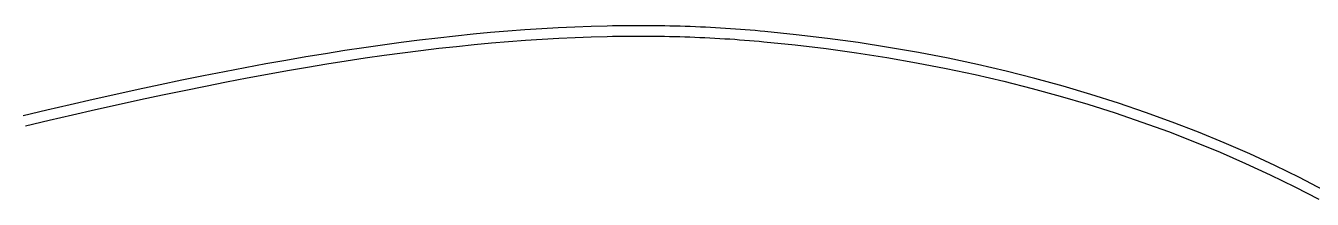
# Model space of a CAD drawing. Header units: metres. Extents: x 0 to 745, y 0 to 539.
# Drawn here: x 345 to 444.8, y 525.9 to 539.4 of the extents above; entities that cross this region are included whole.
import ezdxf

# ---------------------------------------------------------------- set-up
doc = ezdxf.new("R2010")
doc.units = ezdxf.units.M

msp = doc.modelspace()

# ---------------------------------------------------------------- linework, layer by layer
at = {"layer": '2', "color": 7}
for p, q in [((388.857038, 539.312328), (387.594519, 539.266125)), ((390.106248, 539.345312), (388.857038, 539.312328)), ((390.519783, 539.353381), (390.106248, 539.345312)), ((390.931916, 539.359993), (390.519783, 539.353381)), ((391.342666, 539.365151), (390.931916, 539.359993)), ((391.752051, 539.368855), (391.342666, 539.365151)), ((392.16009, 539.371109), (391.752051, 539.368855)), ((392.566802, 539.371914), (392.16009, 539.371109)), ((392.972205, 539.371271), (392.566802, 539.371914)), ((393.376318, 539.369183), (392.972205, 539.371271)), ((393.77916, 539.365651), (393.376318, 539.369183)), ((394.180749, 539.360678), (393.77916, 539.365651)), ((394.581104, 539.354265), (394.180749, 539.360678)), ((394.980244, 539.346415), (394.581104, 539.354265)), ((395.378187, 539.337128), (394.980244, 539.346415)), ((395.774952, 539.326407), (395.378187, 539.337128)), ((396.170558, 539.314255), (395.774952, 539.326407)), ((396.565023, 539.300671), (396.170558, 539.314255)), ((396.958366, 539.28566), (396.565023, 539.300671)), ((376.954261, 538.41356), (375.549084, 538.245745)), ((378.341552, 538.567629), (376.954261, 538.41356)), ((379.711466, 538.70801), (378.341552, 538.567629)), ((381.064512, 538.834762), (379.711466, 538.70801)), ((382.401198, 538.947942), (381.064512, 538.834762)), ((383.722033, 539.04761), (382.401198, 538.947942)), ((385.027526, 539.133824), (383.722033, 539.04761)), ((383.775761, 538.249204), (385.073903, 538.334964)), ((386.318185, 539.206643), (385.027526, 539.133824)), ((385.073903, 538.334964), (386.357068, 538.407393)), ((387.594519, 539.266125), (386.318185, 539.206643)), ((386.357068, 538.407393), (387.625767, 538.466553)), ((387.625767, 538.466553), (388.880511, 538.512507)), ((388.880511, 538.512507), (390.121808, 538.545318)), ((390.121848, 538.545312), (390.532711, 538.55334)), ((390.532711, 538.55334), (390.942148, 538.559918)), ((390.942148, 538.559918), (391.350179, 538.565048)), ((391.350179, 538.565048), (391.756823, 538.568734)), ((391.756823, 538.568734), (392.162099, 538.570976)), ((392.162099, 538.570976), (392.566027, 538.571776)), ((392.566027, 538.571776), (392.968627, 538.571138)), ((392.968627, 538.571138), (393.369917, 538.569063)), ((393.369917, 538.569063), (393.769917, 538.565554)), ((393.769917, 538.565554), (394.168647, 538.560611)), ((394.168647, 538.560611), (394.566125, 538.554239)), ((394.566125, 538.554239), (394.962371, 538.546438)), ((394.962371, 538.546438), (395.357405, 538.53721)), ((395.357405, 538.53721), (395.751246, 538.526559)), ((395.751246, 538.526559), (396.143913, 538.514486)), ((396.143913, 538.514486), (396.535426, 538.500994)), ((396.535426, 538.500994), (396.925805, 538.486083)), ((396.925805, 538.486083), (397.315067, 538.469757)), ((397.350606, 539.269221), (396.958366, 539.28566)), ((397.315067, 538.469757), (397.703234, 538.452018)), ((397.741761, 539.251359), (397.350606, 539.269221)), ((397.703234, 538.452018), (398.090323, 538.432868)), ((398.131851, 539.232073), (397.741761, 539.251359)), ((398.090323, 538.432868), (398.476356, 538.412309)), ((398.520893, 539.211366), (398.131851, 539.232073)), ((398.476356, 538.412309), (398.86135, 538.390342)), ((398.908906, 539.18924), (398.520893, 539.211366)), ((398.86135, 538.390342), (399.245326, 538.366971)), ((399.295909, 539.165698), (398.908906, 539.18924)), ((399.245326, 538.366971), (399.628303, 538.342198)), ((399.681921, 539.140739), (399.295909, 539.165698)), ((399.628303, 538.342198), (400.0103, 538.316024)), ((400.06696, 539.114368), (399.681921, 539.140739)), ((400.0103, 538.316024), (400.391337, 538.288451)), ((400.451046, 539.086585), (400.06696, 539.114368)), ((400.834196, 539.057392), (400.451046, 539.086585)), ((401.216429, 539.026791), (400.834196, 539.057392)), ((401.597764, 538.994785), (401.216429, 539.026791)), ((401.978221, 538.961375), (401.597764, 538.994785)), ((402.357816, 538.926562), (401.978221, 538.961375)), ((404.793436, 538.677435), (402.357816, 538.926562)), ((407.203166, 538.388793), (404.793436, 538.677435)), ((409.586632, 538.060782), (407.203166, 538.388793)), ((369.73935, 537.435846), (368.237115, 537.198419)), ((371.221155, 537.659233), (369.73935, 537.435846)), ((372.68304, 537.868639), (371.221155, 537.659233)), ((374.125514, 538.064124), (372.68304, 537.868639)), ((375.549084, 538.245745), (374.125514, 538.064124)), ((374.226605, 537.270384), (375.643858, 537.451206)), ((375.643858, 537.451206), (377.042565, 537.618261)), ((377.042565, 537.618261), (378.423236, 537.77161)), ((378.423236, 537.77161), (379.786381, 537.911317)), ((379.786381, 537.911317), (381.13251, 538.037443)), ((381.13251, 538.037443), (382.462134, 538.150052)), ((382.462134, 538.150052), (383.775761, 538.249204)), ((400.391337, 538.288451), (400.771432, 538.259482)), ((400.771432, 538.259482), (401.150606, 538.229119)), ((401.150606, 538.229119), (401.528878, 538.197365)), ((401.528878, 538.197365), (401.906267, 538.16422)), ((401.906267, 538.16422), (402.282792, 538.129688)), ((402.282792, 538.129688), (404.704731, 537.881969)), ((404.704731, 537.881969), (407.100544, 537.595016)), ((407.100544, 537.595016), (409.469869, 537.268985)), ((411.943456, 537.693552), (409.586632, 538.060782)), ((414.273265, 537.287248), (411.943456, 537.693552)), ((363.602753, 536.401318), (362.013717, 536.107149)), ((365.169326, 536.681214), (363.602753, 536.401318)), ((366.713944, 536.946894), (365.169326, 536.681214)), ((368.237115, 537.198419), (366.713944, 536.946894)), ((366.844303, 536.157577), (368.361935, 536.408173)), ((368.361935, 536.408173), (369.858471, 536.644689)), ((369.858471, 536.644689), (371.334421, 536.867188)), ((371.334421, 536.867188), (372.790296, 537.075732)), ((372.790296, 537.075732), (374.226605, 537.270384)), ((409.469869, 537.268985), (411.812346, 536.904033)), ((411.812346, 536.904033), (414.127611, 536.500314)), ((414.127611, 536.500314), (416.415303, 536.057986)), ((416.575681, 536.84202), (414.273265, 537.287248)), ((418.850328, 536.358013), (416.575681, 536.84202)), ((421.096832, 535.835377), (418.850328, 536.358013)), ((358.766219, 535.475756), (357.10674, 535.138415)), ((360.401708, 535.798648), (358.766219, 535.475756)), ((362.013717, 536.107149), (360.401708, 535.798648)), ((360.552617, 535.01315), (362.159732, 535.320688)), ((362.159732, 535.320688), (363.743712, 535.613897)), ((363.743712, 535.613897), (365.305065, 535.892839)), ((365.305065, 535.892839), (366.844303, 536.157577)), ((416.415303, 536.057986), (418.67506, 535.577204)), ((418.67506, 535.577204), (420.906519, 535.058124)), ((423.314816, 535.274257), (421.096832, 535.835377)), ((353.713779, 534.420153), (351.97928, 534.039114)), ((355.422763, 534.786567), (353.713779, 534.420153)), ((357.10674, 535.138415), (355.422763, 534.786567)), ((355.587358, 534.003938), (357.26694, 534.354838)), ((357.26694, 534.354838), (358.921857, 534.691221)), ((358.921857, 534.691221), (360.552617, 535.01315)), ((420.906519, 535.058124), (423.109319, 534.500902)), ((423.109319, 534.500902), (425.283098, 533.905694)), ((425.503905, 534.674803), (423.314816, 535.274257)), ((427.663722, 534.037161), (425.503905, 534.674803)), ((350.218756, 533.643391), (348.4317, 533.232928)), ((351.97928, 534.039114), (350.218756, 533.643391)), ((352.152158, 533.25834), (353.882601, 533.63846)), ((353.882601, 533.63846), (355.587358, 534.003938)), ((425.283098, 533.905694), (427.427494, 533.272655)), ((429.793892, 533.36148), (427.663722, 534.037161)), ((431.89404, 532.647906), (429.793892, 533.36148)), ((346.617602, 532.807663), (344.775955, 532.36754)), ((348.4317, 533.232928), (346.617602, 532.807663)), ((346.801615, 532.029512), (348.612174, 532.453929)), ((348.612174, 532.453929), (350.395519, 532.863517)), ((350.395519, 532.863517), (352.152158, 533.25834)), ((427.427494, 533.272655), (429.542145, 532.601943)), ((429.542145, 532.601943), (431.626688, 531.893713)), ((433.963789, 531.896587), (431.89404, 532.647906)), ((344.963329, 531.590204), (346.801615, 532.029512)), ((431.626688, 531.893713), (433.680762, 531.148121)), ((436.002763, 531.107671), (433.963789, 531.896587)), ((433.680762, 531.148121), (435.704005, 530.365323)), ((435.704005, 530.365323), (437.696055, 529.545475)), ((438.010587, 530.281305), (436.002763, 531.107671)), ((437.696055, 529.545475), (439.65655, 528.688733)), ((439.986885, 529.417637), (438.010587, 530.281305)), ((441.931281, 528.516814), (439.986885, 529.417637)), ((439.65655, 528.688733), (441.585128, 527.795252)), ((443.843399, 527.578985), (441.931281, 528.516814)), ((441.585128, 527.795252), (443.481426, 526.86519)), ((445.722864, 526.604295), (443.843399, 527.578985)), ((443.481426, 526.86519), (445.345084, 525.898701))]:
    msp.add_line(p, q, dxfattribs=at)

doc.saveas('drawing.dxf')
